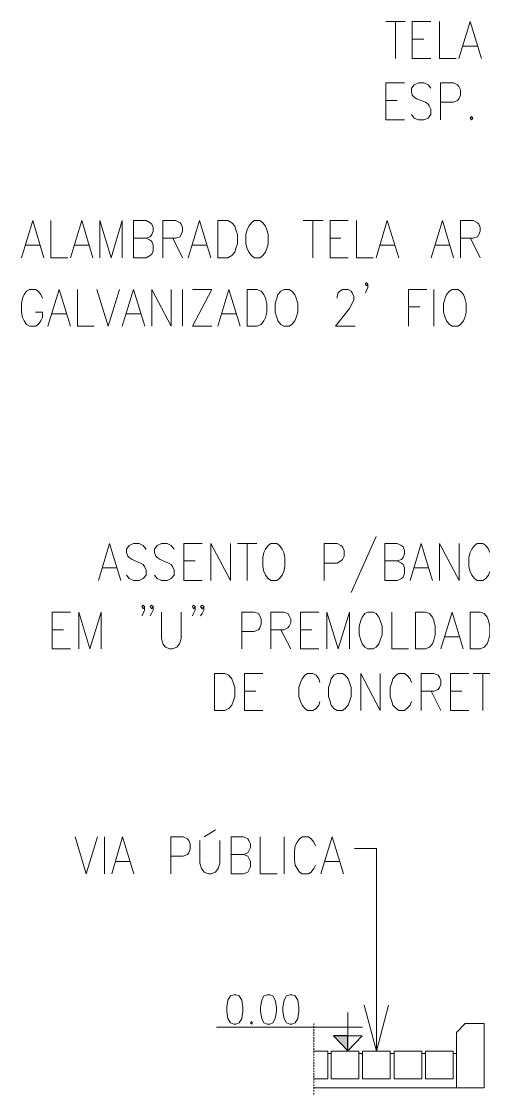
# Model space of a CAD drawing. Header units: millimetres. Extents: x 2928 to 3112, y 1220 to 1280.
# Drawn here: x 3053.99 to 3056.5, y 1247.99 to 1253.81 of the extents above; entities that cross this region are included whole.
import ezdxf

# ---------------------------------------------------------------- set-up
doc = ezdxf.new("R2010")
doc.units = ezdxf.units.MM

msp = doc.modelspace()

# ---------------------------------------------------------------- hatches: boundary and pattern name
at = {"true_color": 0x9a9a9a}
msp.add_hatch(color=253, dxfattribs=at).paths.add_polyline_path([(3055.7599, 1248.31012), (3055.68216, 1248.31012), (3055.7599, 1248.22907)])

# ---------------------------------------------------------------- linework, layer by layer
at = {"color": 7, "linetype": 'Continuous', "lineweight": 20, "true_color": 0x000007}
for points in [[(3055.96665, 1253.81294), (3056.0725, 1253.81294), (3056.0725, 1253.81294)], [(3056.01958, 1253.81294), (3056.01958, 1253.6128), (3056.01958, 1253.6128)], [(3056.11055, 1253.6128), (3056.11055, 1253.81294), (3056.21144, 1253.81294)], [(3056.25775, 1253.81294), (3056.25775, 1253.6128), (3056.34872, 1253.6128)], [(3056.36361, 1253.6128), (3056.4248, 1253.81294), (3056.486, 1253.6128)], [(3056.11055, 1253.717), (3056.1734, 1253.717), (3056.1734, 1253.717)], [(3056.38676, 1253.67896), (3056.46284, 1253.67896), (3056.46284, 1253.67896)], [(3056.11055, 1253.6128), (3056.21144, 1253.6128), (3056.21144, 1253.6128)], [(3055.96665, 1253.2787), (3055.96665, 1253.48048), (3056.06754, 1253.48048)], [(3056.21144, 1253.45071), (3056.19655, 1253.46891), (3056.1734, 1253.48048), (3056.14363, 1253.48048), (3056.12047, 1253.46891), (3056.10558, 1253.45071), (3056.10558, 1253.43086), (3056.11055, 1253.41267), (3056.12047, 1253.40275), (3056.1337, 1253.39282), (3056.18167, 1253.37463), (3056.19655, 1253.36471), (3056.20151, 1253.35478), (3056.21144, 1253.33659), (3056.21144, 1253.30847), (3056.19655, 1253.28862), (3056.1734, 1253.2787), (3056.14363, 1253.2787), (3056.12047, 1253.28862), (3056.10558, 1253.30847)], [(3056.26437, 1253.2787), (3056.26437, 1253.48048), (3056.33383, 1253.48048), (3056.35534, 1253.46891), (3056.36361, 1253.46064), (3056.37188, 1253.44244), (3056.37188, 1253.41267), (3056.36361, 1253.39282), (3056.35534, 1253.38455), (3056.33383, 1253.37463), (3056.26437, 1253.37463)], [(3055.96665, 1253.38455), (3056.02785, 1253.38455), (3056.02785, 1253.38455)], [(3055.96665, 1253.2787), (3056.06754, 1253.2787), (3056.06754, 1253.2787)], [(3053.98848, 1252.5311), (3054.04968, 1252.73288), (3054.10922, 1252.5311)], [(3054.14726, 1252.73288), (3054.14726, 1252.5311), (3054.23988, 1252.5311)], [(3054.25477, 1252.5311), (3054.31597, 1252.73288), (3054.37551, 1252.5311)], [(3054.41355, 1252.5311), (3054.41355, 1252.73288), (3054.47475, 1252.5311), (3054.53595, 1252.73288), (3054.53595, 1252.5311)], [(3054.66496, 1252.63695), (3054.68812, 1252.62703), (3054.69639, 1252.61876), (3054.703, 1252.59891), (3054.703, 1252.56914), (3054.69639, 1252.55094), (3054.68812, 1252.54267), (3054.66496, 1252.5311), (3054.59715, 1252.5311), (3054.59715, 1252.73288), (3054.66496, 1252.73288), (3054.68812, 1252.7213), (3054.69639, 1252.71303), (3054.703, 1252.69484), (3054.703, 1252.67499), (3054.69639, 1252.6568), (3054.68812, 1252.64522), (3054.66496, 1252.63695), (3054.59715, 1252.63695)], [(3054.75593, 1252.5311), (3054.75593, 1252.73288), (3054.8254, 1252.73288), (3054.85021, 1252.7213), (3054.85517, 1252.71303), (3054.86344, 1252.69484), (3054.86344, 1252.67499), (3054.85517, 1252.6568), (3054.85021, 1252.64522), (3054.8254, 1252.63695), (3054.75593, 1252.63695)], [(3054.89321, 1252.5311), (3054.95606, 1252.73288), (3055.01726, 1252.5311)], [(3055.51842, 1252.73288), (3055.62593, 1252.73288), (3055.62593, 1252.73288)], [(3055.57135, 1252.73288), (3055.57135, 1252.5311), (3055.57135, 1252.5311)], [(3055.66397, 1252.5311), (3055.66397, 1252.73288), (3055.76155, 1252.73288)], [(3055.80787, 1252.73288), (3055.80787, 1252.5311), (3055.89883, 1252.5311)], [(3055.91372, 1252.5311), (3055.97492, 1252.73288), (3056.03777, 1252.5311)], [(3056.21309, 1252.5311), (3056.27429, 1252.73288), (3056.33383, 1252.5311)], [(3056.37188, 1252.5311), (3056.37188, 1252.73288), (3056.44134, 1252.73288), (3056.4645, 1252.7213), (3056.47111, 1252.71303), (3056.47938, 1252.69484), (3056.47938, 1252.67499), (3056.47111, 1252.6568), (3056.4645, 1252.64522), (3056.44134, 1252.63695), (3056.37188, 1252.63695)], [(3054.81051, 1252.63695), (3054.86344, 1252.5311), (3054.86344, 1252.5311)], [(3055.66397, 1252.63695), (3055.72351, 1252.63695), (3055.72351, 1252.63695)], [(3056.42646, 1252.63695), (3056.47938, 1252.5311), (3056.47938, 1252.5311)], [(3054.01163, 1252.59891), (3054.08772, 1252.59891), (3054.08772, 1252.59891)], [(3054.27793, 1252.59891), (3054.35401, 1252.59891), (3054.35401, 1252.59891)], [(3054.91637, 1252.59891), (3054.9941, 1252.59891), (3054.9941, 1252.59891)], [(3055.93688, 1252.59891), (3056.01461, 1252.59891), (3056.01461, 1252.59891)], [(3056.23625, 1252.59891), (3056.31233, 1252.59891), (3056.31233, 1252.59891)], [(3055.66397, 1252.5311), (3055.76155, 1252.5311), (3055.76155, 1252.5311)], [(3055.86906, 1252.38885), (3055.86079, 1252.37893), (3055.85583, 1252.38885), (3055.86079, 1252.39712), (3055.86906, 1252.38885), (3055.86906, 1252.37066), (3055.86079, 1252.35081), (3055.85583, 1252.34089)], [(3054.1026, 1252.31277), (3054.09433, 1252.33262), (3054.07945, 1252.35081), (3054.06456, 1252.35908), (3054.03148, 1252.35908), (3054.0166, 1252.35081), (3054.00336, 1252.33262), (3053.99344, 1252.31277), (3053.98848, 1252.283), (3053.98848, 1252.23669), (3053.99344, 1252.20691), (3054.00336, 1252.18872), (3054.0166, 1252.16887), (3054.03148, 1252.1606), (3054.06456, 1252.1606), (3054.07945, 1252.16887), (3054.09433, 1252.18872), (3054.1026, 1252.20691), (3054.1026, 1252.23669), (3054.06456, 1252.23669)], [(3054.13238, 1252.1606), (3054.19357, 1252.35908), (3054.25477, 1252.1606)], [(3054.29281, 1252.35908), (3054.29281, 1252.1606), (3054.38378, 1252.1606)], [(3054.39867, 1252.35908), (3054.45986, 1252.1606), (3054.52106, 1252.35908)], [(3054.53595, 1252.1606), (3054.59715, 1252.35908), (3054.65834, 1252.1606)], [(3054.69639, 1252.1606), (3054.69639, 1252.35908), (3054.80224, 1252.1606), (3054.80224, 1252.35908)], [(3054.86344, 1252.35908), (3054.86344, 1252.1606), (3054.86344, 1252.1606)], [(3055.02222, 1252.1606), (3054.91637, 1252.1606), (3055.02222, 1252.35908), (3054.91637, 1252.35908)], [(3055.0553, 1252.1606), (3055.11484, 1252.35908), (3055.17604, 1252.1606)], [(3055.70201, 1252.31277), (3055.70201, 1252.32104), (3055.70863, 1252.34089), (3055.7169, 1252.35081), (3055.73178, 1252.35908), (3055.76155, 1252.35908), (3055.77809, 1252.35081), (3055.78471, 1252.34089), (3055.79298, 1252.32104), (3055.79298, 1252.30284), (3055.78471, 1252.283), (3055.76982, 1252.25653), (3055.69374, 1252.1606), (3055.7996, 1252.1606)], [(3056.0907, 1252.1606), (3056.0907, 1252.35908), (3056.18994, 1252.35908)], [(3056.22798, 1252.35908), (3056.22798, 1252.1606), (3056.22798, 1252.1606)], [(3056.0907, 1252.2648), (3056.1519, 1252.2648), (3056.1519, 1252.2648)], [(3054.15553, 1252.22676), (3054.23161, 1252.22676), (3054.23161, 1252.22676)], [(3054.5591, 1252.22676), (3054.63519, 1252.22676), (3054.63519, 1252.22676)], [(3055.07515, 1252.22676), (3055.15289, 1252.22676), (3055.15289, 1252.22676)], [(3054.40694, 1250.78118), (3054.46648, 1250.98131), (3054.52768, 1250.78118)], [(3054.66496, 1250.95154), (3054.65007, 1250.97138), (3054.62692, 1250.98131), (3054.59715, 1250.98131), (3054.57399, 1250.97138), (3054.5591, 1250.95154), (3054.5591, 1250.93334), (3054.56572, 1250.91349), (3054.57399, 1250.90522), (3054.58888, 1250.8953), (3054.63519, 1250.87545), (3054.65007, 1250.86718), (3054.65669, 1250.85726), (3054.66496, 1250.83741), (3054.66496, 1250.80929), (3054.65007, 1250.7911), (3054.62692, 1250.78118), (3054.59715, 1250.78118), (3054.57399, 1250.7911), (3054.5591, 1250.80929)], [(3054.81713, 1250.95154), (3054.80224, 1250.97138), (3054.77908, 1250.98131), (3054.74931, 1250.98131), (3054.72616, 1250.97138), (3054.71127, 1250.95154), (3054.71127, 1250.93334), (3054.71789, 1250.91349), (3054.72616, 1250.90522), (3054.74104, 1250.8953), (3054.78735, 1250.87545), (3054.80224, 1250.86718), (3054.80886, 1250.85726), (3054.81713, 1250.83741), (3054.81713, 1250.80929), (3054.80224, 1250.7911), (3054.77908, 1250.78118), (3054.74931, 1250.78118), (3054.72616, 1250.7911), (3054.71127, 1250.80929)], [(3054.87005, 1250.78118), (3054.87005, 1250.98131), (3054.96929, 1250.98131)], [(3055.01726, 1250.78118), (3055.01726, 1250.98131), (3055.12311, 1250.78118), (3055.12311, 1250.98131)], [(3055.16116, 1250.98131), (3055.26701, 1250.98131), (3055.26701, 1250.98131)], [(3055.21408, 1250.98131), (3055.21408, 1250.78118), (3055.21408, 1250.78118)], [(3055.63254, 1250.78118), (3055.63254, 1250.98131), (3055.70201, 1250.98131), (3055.72351, 1250.97138), (3055.73178, 1250.96311), (3055.74005, 1250.94327), (3055.74005, 1250.91349), (3055.73178, 1250.8953), (3055.72351, 1250.88703), (3055.70201, 1250.87545), (3055.63254, 1250.87545)], [(3055.91372, 1251.01935), (3055.77809, 1250.71502), (3055.77809, 1250.71502)], [(3056.02785, 1250.88703), (3056.05266, 1250.87545), (3056.06093, 1250.86718), (3056.06754, 1250.84899), (3056.06754, 1250.81922), (3056.06093, 1250.79937), (3056.05266, 1250.7911), (3056.02785, 1250.78118), (3055.96169, 1250.78118), (3055.96169, 1250.98131), (3056.02785, 1250.98131), (3056.05266, 1250.97138), (3056.06093, 1250.96311), (3056.06754, 1250.94327), (3056.06754, 1250.92507), (3056.06093, 1250.90522), (3056.05266, 1250.8953), (3056.02785, 1250.88703), (3055.96169, 1250.88703)], [(3056.09897, 1250.78118), (3056.15851, 1250.98131), (3056.21971, 1250.78118)], [(3056.25775, 1250.78118), (3056.25775, 1250.98131), (3056.36526, 1250.78118), (3056.36526, 1250.98131)], [(3056.53231, 1250.93334), (3056.52404, 1250.95154), (3056.50916, 1250.97138), (3056.49427, 1250.98131), (3056.46284, 1250.98131), (3056.44796, 1250.97138), (3056.43307, 1250.95154), (3056.4248, 1250.93334), (3056.41819, 1250.90522), (3056.41819, 1250.85726), (3056.4248, 1250.82914), (3056.43307, 1250.80929), (3056.44796, 1250.7911), (3056.46284, 1250.78118), (3056.49427, 1250.78118), (3056.50916, 1250.7911), (3056.52404, 1250.80929), (3056.53231, 1250.82914)], [(3054.87005, 1250.88703), (3054.93125, 1250.88703), (3054.93125, 1250.88703)], [(3054.42844, 1250.84899), (3054.50452, 1250.84899), (3054.50452, 1250.84899)], [(3056.12047, 1250.84899), (3056.19655, 1250.84899), (3056.19655, 1250.84899)], [(3054.87005, 1250.78118), (3054.96929, 1250.78118), (3054.96929, 1250.78118)], [(3054.65669, 1250.63893), (3054.65007, 1250.62735), (3054.6418, 1250.63893), (3054.65007, 1250.6472), (3054.65669, 1250.63893), (3054.65669, 1250.61908), (3054.65007, 1250.60089), (3054.6418, 1250.58931)], [(3054.703, 1250.63893), (3054.69473, 1250.62735), (3054.68812, 1250.63893), (3054.69473, 1250.6472), (3054.703, 1250.63893), (3054.703, 1250.61908), (3054.69473, 1250.60089), (3054.68812, 1250.58931)], [(3054.93125, 1250.63893), (3054.92298, 1250.62735), (3054.91637, 1250.63893), (3054.92298, 1250.6472), (3054.93125, 1250.63893), (3054.93125, 1250.61908), (3054.92298, 1250.60089), (3054.91637, 1250.58931)], [(3054.97922, 1250.63893), (3054.96929, 1250.62735), (3054.96102, 1250.63893), (3054.96929, 1250.6472), (3054.97922, 1250.63893), (3054.97922, 1250.61908), (3054.96929, 1250.60089), (3054.96102, 1250.58931)], [(3054.15553, 1250.41068), (3054.15553, 1250.60916), (3054.25477, 1250.60916)], [(3054.29943, 1250.41068), (3054.29943, 1250.60916), (3054.36063, 1250.41068), (3054.42182, 1250.60916), (3054.42182, 1250.41068)], [(3054.74931, 1250.60916), (3054.74931, 1250.46692), (3054.75593, 1250.43715), (3054.77081, 1250.41895), (3054.79397, 1250.41068), (3054.80886, 1250.41068), (3054.83201, 1250.41895), (3054.8469, 1250.43715), (3054.85517, 1250.46692), (3054.85517, 1250.60916)], [(3055.18431, 1250.41068), (3055.18431, 1250.60916), (3055.25213, 1250.60916), (3055.27528, 1250.60089), (3055.28355, 1250.58931), (3055.29017, 1250.57112), (3055.29017, 1250.543), (3055.28355, 1250.52481), (3055.27528, 1250.51323), (3055.25213, 1250.50496), (3055.18431, 1250.50496)], [(3055.34309, 1250.41068), (3055.34309, 1250.60916), (3055.41256, 1250.60916), (3055.43572, 1250.60089), (3055.44233, 1250.58931), (3055.4506, 1250.57112), (3055.4506, 1250.55127), (3055.44233, 1250.53308), (3055.43572, 1250.52481), (3055.41256, 1250.51323), (3055.34309, 1250.51323)], [(3055.50353, 1250.41068), (3055.50353, 1250.60916), (3055.60277, 1250.60916)], [(3055.64743, 1250.41068), (3055.64743, 1250.60916), (3055.70863, 1250.41068), (3055.76982, 1250.60916), (3055.76982, 1250.41068)], [(3055.99973, 1250.60916), (3055.99973, 1250.41068), (3056.0907, 1250.41068)], [(3056.26602, 1250.41068), (3056.32722, 1250.60916), (3056.38676, 1250.41068)], [(3054.15553, 1250.51323), (3054.21673, 1250.51323), (3054.21673, 1250.51323)], [(3055.39768, 1250.51323), (3055.4506, 1250.41068), (3055.4506, 1250.41068)], [(3055.50353, 1250.51323), (3055.56473, 1250.51323), (3055.56473, 1250.51323)], [(3056.28918, 1250.47519), (3056.36526, 1250.47519), (3056.36526, 1250.47519)], [(3054.15553, 1250.41068), (3054.25477, 1250.41068), (3054.25477, 1250.41068)], [(3055.50353, 1250.41068), (3055.60277, 1250.41068), (3055.60277, 1250.41068)], [(3055.1992, 1250.07492), (3055.1992, 1250.27671), (3055.29844, 1250.27671)], [(3055.60939, 1250.22709), (3055.60277, 1250.24694), (3055.58789, 1250.26679), (3055.57135, 1250.27671), (3055.54157, 1250.27671), (3055.52669, 1250.26679), (3055.5118, 1250.24694), (3055.50353, 1250.22709), (3055.49526, 1250.20063), (3055.49526, 1250.15101), (3055.50353, 1250.12454), (3055.5118, 1250.10469), (3055.52669, 1250.0865), (3055.54157, 1250.07492), (3055.57135, 1250.07492), (3055.58789, 1250.0865), (3055.60277, 1250.10469), (3055.60939, 1250.12454)], [(3055.83102, 1250.07492), (3055.83102, 1250.27671), (3055.93688, 1250.07492), (3055.93688, 1250.27671)], [(3056.10558, 1250.22709), (3056.09897, 1250.24694), (3056.08077, 1250.26679), (3056.06754, 1250.27671), (3056.03777, 1250.27671), (3056.02288, 1250.26679), (3056.00469, 1250.24694), (3055.99973, 1250.22709), (3055.9898, 1250.20063), (3055.9898, 1250.15101), (3055.99973, 1250.12454), (3056.00469, 1250.10469), (3056.02288, 1250.0865), (3056.03777, 1250.07492), (3056.06754, 1250.07492), (3056.08077, 1250.0865), (3056.09897, 1250.10469), (3056.10558, 1250.12454)], [(3056.15851, 1250.07492), (3056.15851, 1250.27671), (3056.22798, 1250.27671), (3056.25113, 1250.26679), (3056.25775, 1250.25686), (3056.26602, 1250.23867), (3056.26602, 1250.21882), (3056.25775, 1250.20063), (3056.25113, 1250.18905), (3056.22798, 1250.18078), (3056.15851, 1250.18078)], [(3056.31895, 1250.07492), (3056.31895, 1250.27671), (3056.41819, 1250.27671)], [(3056.44134, 1250.27671), (3056.5472, 1250.27671), (3056.5472, 1250.27671)], [(3056.49427, 1250.27671), (3056.49427, 1250.07492), (3056.49427, 1250.07492)], [(3055.1992, 1250.18078), (3055.2604, 1250.18078), (3055.2604, 1250.18078)], [(3056.21309, 1250.18078), (3056.26602, 1250.07492), (3056.26602, 1250.07492)], [(3056.31895, 1250.18078), (3056.38015, 1250.18078), (3056.38015, 1250.18078)], [(3055.1992, 1250.07492), (3055.29844, 1250.07492), (3055.29844, 1250.07492)], [(3056.31895, 1250.07492), (3056.41819, 1250.07492), (3056.41819, 1250.07492)], [(3055.04207, 1249.42821), (3054.98087, 1249.39017), (3054.98087, 1249.39017)], [(3054.27958, 1249.39017), (3054.34078, 1249.19004), (3054.40198, 1249.39017)], [(3054.44002, 1249.39017), (3054.44002, 1249.19004), (3054.44002, 1249.19004)], [(3054.47971, 1249.19004), (3054.5376, 1249.39017), (3054.5988, 1249.19004)], [(3054.79893, 1249.19004), (3054.79893, 1249.39017), (3054.86675, 1249.39017), (3054.8899, 1249.38025), (3054.89817, 1249.37032), (3054.90479, 1249.35213), (3054.90479, 1249.32401), (3054.89817, 1249.30416), (3054.8899, 1249.29424), (3054.86675, 1249.28597), (3054.79893, 1249.28597)], [(3054.95772, 1249.37032), (3054.95772, 1249.24793), (3054.96599, 1249.21816), (3054.98087, 1249.19831), (3055.00403, 1249.19004), (3055.01891, 1249.19004), (3055.04207, 1249.19831), (3055.05695, 1249.21816), (3055.06522, 1249.24793), (3055.06522, 1249.37032)], [(3055.19424, 1249.29424), (3055.21739, 1249.28597), (3055.22401, 1249.27439), (3055.23228, 1249.2562), (3055.23228, 1249.22808), (3055.22401, 1249.20989), (3055.21739, 1249.19831), (3055.19424, 1249.19004), (3055.12642, 1249.19004), (3055.12642, 1249.39017), (3055.19424, 1249.39017), (3055.21739, 1249.38025), (3055.22401, 1249.37032), (3055.23228, 1249.35213), (3055.23228, 1249.33228), (3055.22401, 1249.31409), (3055.21739, 1249.30416), (3055.19424, 1249.29424), (3055.12642, 1249.29424)], [(3055.28521, 1249.39017), (3055.28521, 1249.19004), (3055.37617, 1249.19004)], [(3055.41422, 1249.39017), (3055.41422, 1249.19004), (3055.41422, 1249.19004)], [(3055.58458, 1249.34221), (3055.57631, 1249.36205), (3055.56142, 1249.38025), (3055.54654, 1249.39017), (3055.51346, 1249.39017), (3055.49857, 1249.38025), (3055.48534, 1249.36205), (3055.47541, 1249.34221), (3055.47045, 1249.31409), (3055.47045, 1249.26612), (3055.47541, 1249.23635), (3055.48534, 1249.21816), (3055.49857, 1249.19831), (3055.51346, 1249.19004), (3055.54654, 1249.19004), (3055.56142, 1249.19831), (3055.57631, 1249.21816), (3055.58458, 1249.23635)], [(3055.61435, 1249.19004), (3055.67555, 1249.39017), (3055.73674, 1249.19004)], [(3054.49956, 1249.2562), (3054.57564, 1249.2562), (3054.57564, 1249.2562)], [(3055.6375, 1249.2562), (3055.71359, 1249.2562), (3055.71359, 1249.2562)], [(3055.57631, 1248.0769), (3055.65239, 1248.0769), (3055.65239, 1248.22742), (3055.57631, 1248.22742)], [(3056.35037, 1248.02894), (3055.57631, 1248.02894), (3055.57631, 1248.02894)]]:
    msp.add_lwpolyline(points, dxfattribs=at)
for points in [[(3056.43142, 1253.29689), (3056.4248, 1253.28862), (3056.43142, 1253.2787), (3056.43969, 1253.28862)], [(3055.0553, 1252.5311), (3055.0553, 1252.73288), (3055.10823, 1252.73288), (3055.13138, 1252.7213), (3055.14627, 1252.70311), (3055.15289, 1252.68326), (3055.16116, 1252.6568), (3055.16116, 1252.60718), (3055.15289, 1252.58071), (3055.14627, 1252.56087), (3055.13138, 1252.54267), (3055.10823, 1252.5311)], [(3055.25213, 1252.73288), (3055.23724, 1252.7213), (3055.22235, 1252.70311), (3055.21408, 1252.68326), (3055.20747, 1252.6568), (3055.20747, 1252.60718), (3055.21408, 1252.58071), (3055.22235, 1252.56087), (3055.23724, 1252.54267), (3055.25213, 1252.5311), (3055.28355, 1252.5311), (3055.29844, 1252.54267), (3055.31332, 1252.56087), (3055.32159, 1252.58071), (3055.32821, 1252.60718), (3055.32821, 1252.6568), (3055.32159, 1252.68326), (3055.31332, 1252.70311), (3055.29844, 1252.7213), (3055.28355, 1252.73288)], [(3055.21408, 1252.1606), (3055.21408, 1252.35908), (3055.26701, 1252.35908), (3055.29017, 1252.35081), (3055.30505, 1252.33262), (3055.31332, 1252.31277), (3055.32159, 1252.283), (3055.32159, 1252.23669), (3055.31332, 1252.20691), (3055.30505, 1252.18872), (3055.29017, 1252.16887), (3055.26701, 1252.1606)], [(3055.41256, 1252.35908), (3055.39768, 1252.35081), (3055.38114, 1252.33262), (3055.37452, 1252.31277), (3055.36625, 1252.283), (3055.36625, 1252.23669), (3055.37452, 1252.20691), (3055.38114, 1252.18872), (3055.39768, 1252.16887), (3055.41256, 1252.1606), (3055.44233, 1252.1606), (3055.45722, 1252.16887), (3055.47376, 1252.18872), (3055.48038, 1252.20691), (3055.48865, 1252.23669), (3055.48865, 1252.283), (3055.48038, 1252.31277), (3055.47376, 1252.33262), (3055.45722, 1252.35081), (3055.44233, 1252.35908)], [(3056.32722, 1252.35908), (3056.31233, 1252.35081), (3056.29579, 1252.33262), (3056.28918, 1252.31277), (3056.28091, 1252.283), (3056.28091, 1252.23669), (3056.28918, 1252.20691), (3056.29579, 1252.18872), (3056.31233, 1252.16887), (3056.32722, 1252.1606), (3056.35699, 1252.1606), (3056.37188, 1252.16887), (3056.38842, 1252.18872), (3056.39503, 1252.20691), (3056.4033, 1252.23669), (3056.4033, 1252.283), (3056.39503, 1252.31277), (3056.38842, 1252.33262), (3056.37188, 1252.35081), (3056.35699, 1252.35908)], [(3055.34309, 1250.98131), (3055.32821, 1250.97138), (3055.31332, 1250.95154), (3055.30505, 1250.93334), (3055.29844, 1250.90522), (3055.29844, 1250.85726), (3055.30505, 1250.82914), (3055.31332, 1250.80929), (3055.32821, 1250.7911), (3055.34309, 1250.78118), (3055.37452, 1250.78118), (3055.38941, 1250.7911), (3055.40429, 1250.80929), (3055.41256, 1250.82914), (3055.41918, 1250.85726), (3055.41918, 1250.90522), (3055.41256, 1250.93334), (3055.40429, 1250.95154), (3055.38941, 1250.97138), (3055.37452, 1250.98131)], [(3055.86906, 1250.60916), (3055.85252, 1250.60089), (3055.83764, 1250.58104), (3055.83102, 1250.56285), (3055.82275, 1250.53308), (3055.82275, 1250.48677), (3055.83102, 1250.45699), (3055.83764, 1250.43715), (3055.85252, 1250.41895), (3055.86906, 1250.41068), (3055.89883, 1250.41068), (3055.91372, 1250.41895), (3055.92861, 1250.43715), (3055.93688, 1250.45699), (3055.9468, 1250.48677), (3055.9468, 1250.53308), (3055.93688, 1250.56285), (3055.92861, 1250.58104), (3055.91372, 1250.60089), (3055.89883, 1250.60916)], [(3056.12874, 1250.41068), (3056.12874, 1250.60916), (3056.18167, 1250.60916), (3056.20482, 1250.60089), (3056.21971, 1250.58104), (3056.22798, 1250.56285), (3056.23459, 1250.53308), (3056.23459, 1250.48677), (3056.22798, 1250.45699), (3056.21971, 1250.43715), (3056.20482, 1250.41895), (3056.18167, 1250.41068)], [(3056.4248, 1250.41068), (3056.4248, 1250.60916), (3056.47938, 1250.60916), (3056.50089, 1250.60089), (3056.51743, 1250.58104), (3056.52404, 1250.56285), (3056.53231, 1250.53308), (3056.53231, 1250.48677), (3056.52404, 1250.45699), (3056.51743, 1250.43715), (3056.50089, 1250.41895), (3056.47938, 1250.41068)], [(3055.03711, 1250.07492), (3055.03711, 1250.27671), (3055.09334, 1250.27671), (3055.11484, 1250.26679), (3055.13138, 1250.24694), (3055.138, 1250.22709), (3055.14627, 1250.20063), (3055.14627, 1250.15101), (3055.138, 1250.12454), (3055.13138, 1250.10469), (3055.11484, 1250.0865), (3055.09334, 1250.07492)], [(3055.70201, 1250.27671), (3055.68547, 1250.26679), (3055.67058, 1250.24694), (3055.66397, 1250.22709), (3055.6557, 1250.20063), (3055.6557, 1250.15101), (3055.66397, 1250.12454), (3055.67058, 1250.10469), (3055.68547, 1250.0865), (3055.70201, 1250.07492), (3055.73178, 1250.07492), (3055.74667, 1250.0865), (3055.76155, 1250.10469), (3055.76982, 1250.12454), (3055.77809, 1250.15101), (3055.77809, 1250.20063), (3055.76982, 1250.22709), (3055.76155, 1250.24694), (3055.74667, 1250.26679), (3055.73178, 1250.27671)], [(3055.14131, 1248.53341), (3055.12311, 1248.52844), (3055.10988, 1248.50529), (3055.10327, 1248.46725), (3055.10327, 1248.44244), (3055.10988, 1248.40439), (3055.12311, 1248.38124), (3055.14131, 1248.37462), (3055.15289, 1248.37462), (3055.17108, 1248.38124), (3055.18431, 1248.40439), (3055.19093, 1248.44244), (3055.19093, 1248.46725), (3055.18431, 1248.50529), (3055.17108, 1248.52844), (3055.15289, 1248.53341)], [(3055.32325, 1248.53341), (3055.30505, 1248.52844), (3055.29348, 1248.50529), (3055.28686, 1248.46725), (3055.28686, 1248.44244), (3055.29348, 1248.40439), (3055.30505, 1248.38124), (3055.32325, 1248.37462), (3055.33648, 1248.37462), (3055.35302, 1248.38124), (3055.36625, 1248.40439), (3055.37287, 1248.44244), (3055.37287, 1248.46725), (3055.36625, 1248.50529), (3055.35302, 1248.52844), (3055.33648, 1248.53341)], [(3055.44564, 1248.53341), (3055.42745, 1248.52844), (3055.41422, 1248.50529), (3055.4076, 1248.46725), (3055.4076, 1248.44244), (3055.41422, 1248.40439), (3055.42745, 1248.38124), (3055.44564, 1248.37462), (3055.45722, 1248.37462), (3055.47541, 1248.38124), (3055.48865, 1248.40439), (3055.49526, 1248.44244), (3055.49526, 1248.46725), (3055.48865, 1248.50529), (3055.47541, 1248.52844), (3055.45722, 1248.53341)], [(3055.23889, 1248.38951), (3055.23228, 1248.38124), (3055.23889, 1248.37462), (3055.24386, 1248.38124)], [(3056.35037, 1248.32831), (3056.35037, 1248.02894), (3056.50089, 1248.02894), (3056.50089, 1248.37793), (3056.39834, 1248.37793)], [(3055.67058, 1248.0769), (3055.8211, 1248.0769), (3055.8211, 1248.22742), (3055.67058, 1248.22742)], [(3055.84095, 1248.0769), (3055.9898, 1248.0769), (3055.9898, 1248.22742), (3055.84095, 1248.22742)], [(3056.01131, 1248.0769), (3056.16182, 1248.0769), (3056.16182, 1248.22742), (3056.01131, 1248.22742)], [(3056.18167, 1248.0769), (3056.33218, 1248.0769), (3056.33218, 1248.22742), (3056.18167, 1248.22742)]]:
    msp.add_lwpolyline(points, close=True, dxfattribs=at)
at = {"color": 253, "linetype": 'Continuous', "lineweight": 5, "true_color": 0x9a9a9a}
for points in [[(3055.91703, 1248.22742), (3055.91703, 1248.47717), (3055.91703, 1249.32732), (3055.79629, 1249.32732)], [(3055.98153, 1248.47717), (3055.91703, 1248.22742), (3055.84922, 1248.47717)], [(3055.7599, 1248.22907), (3055.7599, 1248.43747), (3055.7599, 1248.43747)], [(3055.04703, 1248.35808), (3055.84095, 1248.35808), (3055.84095, 1248.35808)], [(3055.68216, 1248.31012), (3055.83764, 1248.31012), (3055.83764, 1248.31012)], [(3055.68216, 1248.31012), (3055.7599, 1248.22907), (3055.83764, 1248.31012)], [(3055.65239, 1248.21584), (3055.67058, 1248.21584), (3055.67058, 1248.21584)], [(3055.8211, 1248.21584), (3055.84095, 1248.21584), (3055.84095, 1248.21584)], [(3055.9898, 1248.21584), (3056.01131, 1248.21584), (3056.01131, 1248.21584)], [(3056.16182, 1248.21584), (3056.18167, 1248.21584), (3056.18167, 1248.21584)], [(3056.33218, 1248.21584), (3056.35037, 1248.21584), (3056.35037, 1248.21584)]]:
    msp.add_lwpolyline(points, dxfattribs=at)
at = {"color": 252, "linetype": 'Continuous', "lineweight": 13, "true_color": 0x989898}
for points in [[(3055.57631, 1248.36966), (3055.57631, 1248.37793), (3055.57631, 1248.37793)], [(3055.57631, 1248.35477), (3055.57631, 1248.36304), (3055.57631, 1248.36304)], [(3055.57631, 1248.33658), (3055.57631, 1248.34816), (3055.57631, 1248.34816)], [(3055.57631, 1248.32169), (3055.57631, 1248.33327), (3055.57631, 1248.33327)], [(3055.57631, 1248.30846), (3055.57631, 1248.31839), (3055.57631, 1248.31839)], [(3055.57631, 1248.29358), (3055.57631, 1248.3035), (3055.57631, 1248.3035)], [(3055.57631, 1248.27869), (3055.57631, 1248.28861), (3055.57631, 1248.28861)], [(3055.57631, 1248.26381), (3055.57631, 1248.27373), (3055.57631, 1248.27373)], [(3055.57631, 1248.24892), (3055.57631, 1248.25884), (3055.57631, 1248.25884)], [(3055.57631, 1248.23403), (3055.57631, 1248.24396), (3055.57631, 1248.24396)], [(3055.57631, 1248.21915), (3055.57631, 1248.22742), (3055.57631, 1248.22742)], [(3055.57631, 1248.20426), (3055.57631, 1248.21253), (3055.57631, 1248.21253)], [(3055.57631, 1248.18938), (3055.57631, 1248.19765), (3055.57631, 1248.19765)], [(3055.57631, 1248.17284), (3055.57631, 1248.18276), (3055.57631, 1248.18276)], [(3055.57631, 1248.15795), (3055.57631, 1248.16787), (3055.57631, 1248.16787)], [(3055.57631, 1248.14306), (3055.57631, 1248.15299), (3055.57631, 1248.15299)], [(3055.57631, 1248.12818), (3055.57631, 1248.1381), (3055.57631, 1248.1381)], [(3055.57631, 1248.11329), (3055.57631, 1248.12322), (3055.57631, 1248.12322)], [(3055.57631, 1248.09841), (3055.57631, 1248.10833), (3055.57631, 1248.10833)], [(3055.57631, 1248.08352), (3055.57631, 1248.09344), (3055.57631, 1248.09344)], [(3055.57631, 1248.06863), (3055.57631, 1248.07856), (3055.57631, 1248.07856)], [(3055.57631, 1248.05375), (3055.57631, 1248.06367), (3055.57631, 1248.06367)], [(3055.57631, 1248.03886), (3055.57631, 1248.04713), (3055.57631, 1248.04713)], [(3055.57631, 1248.02398), (3055.57631, 1248.03225), (3055.57631, 1248.03225)], [(3055.57631, 1248.00909), (3055.57631, 1248.01736), (3055.57631, 1248.01736)], [(3055.57631, 1247.99255), (3055.57631, 1248.00247), (3055.57631, 1248.00247)]]:
    msp.add_lwpolyline(points, dxfattribs=at)
at = {"color": 253, "linetype": 'Continuous', "lineweight": -2, "true_color": 0x9a9a9a}
msp.add_lwpolyline([(3055.7599, 1248.31012), (3055.68216, 1248.31012), (3055.7599, 1248.22907)], close=True, dxfattribs=at)

doc.saveas('drawing.dxf')
